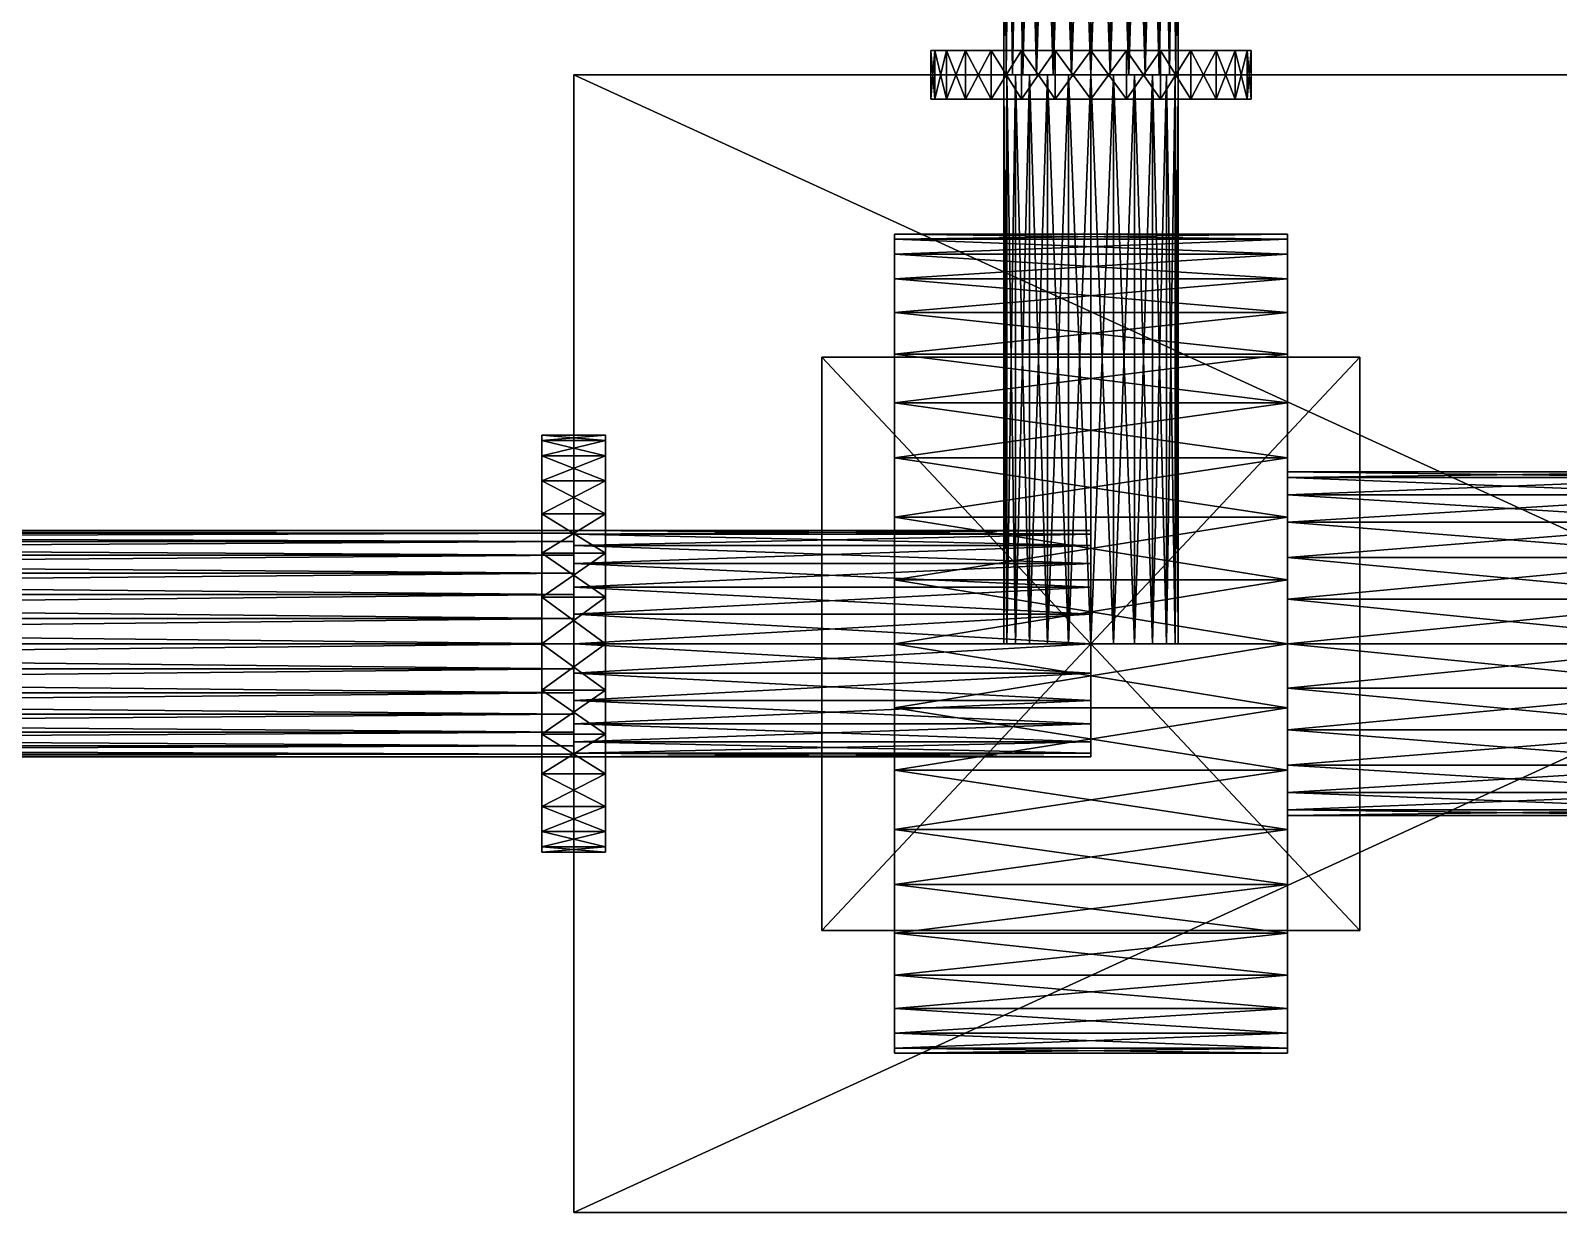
# Model space of a CAD drawing. Header units: millimetres. Extents: x 3500 to 25050, y 1500 to 19500.
# Drawn here: x 14275 to 15752, y 11450 to 12593 of the extents above; entities that cross this region are included whole.
import ezdxf

# ---------------------------------------------------------------- set-up
doc = ezdxf.new("R2010")
doc.units = ezdxf.units.MM
for name, color, linetype, true_color in [('3D-EQUIP-BASE', 7, 'Continuous', 0x6b7a8c), ('3D-EQUIP-PUMP', 7, 'Continuous', 0x2f7fd1), ('3D-PIPE-P-1001', 7, 'Continuous', 0x1fb5a9), ('3D-PIPE-P-1011', 7, 'Continuous', 0xf26b21)]:
    doc.layers.add(name, color=color, linetype=linetype, true_color=true_color)

msp = doc.modelspace()

# ---------------------------------------------------------------- meshes
at = {"layer": '3D-EQUIP-BASE'}
mesh = msp.add_polyface(dxfattribs=at)
corners = [(14800, 11450), (14800, 11450, 160), (14800, 12550), (14800, 12550, 160), (17200, 11450, 160), (17200, 11450), (17200, 12550, 160), (17200, 12550)]
mesh.append_faces([[corners[k] for k in face] for face in [(0, 1, 2), (1, 3, 2), (4, 5, 6), (5, 7, 6), (0, 5, 1), (5, 4, 1), (3, 6, 2), (6, 7, 2), (5, 0, 7), (0, 2, 7), (1, 4, 3), (4, 6, 3)]])
at = {"layer": '3D-EQUIP-PUMP'}
mesh = msp.add_polyface(dxfattribs=at)
corners = [(15110, 12396, 600), (15490, 12396, 600), (15110, 12391.1, 538.1), (15490, 12391.1, 538.1), (15110, 12376.6, 477.6), (15490, 12376.6, 477.6), (15110, 12352.8, 420.2), (15490, 12352.8, 420.2), (15110, 12320.4, 367.2), (15490, 12320.4, 367.2), (15110, 12280, 320), (15490, 12280, 320), (15110, 12232.8, 279.6), (15490, 12232.8, 279.6), (15110, 12179.8, 247.2), (15490, 12179.8, 247.2), (15110, 12122.4, 223.4), (15490, 12122.4, 223.4), (15110, 12061.9, 208.9), (15110, 12061.9, 991.1), (15490, 12061.9, 991.1), (15110, 12122.4, 976.6), (15490, 12122.4, 976.6), (15110, 12179.8, 952.8), (15490, 12179.8, 952.8), (15110, 12232.8, 920.4), (15490, 12232.8, 920.4), (15110, 12280, 880), (15490, 12280, 880), (15110, 12320.4, 832.8), (15490, 12320.4, 832.8), (15110, 12352.8, 779.8), (15490, 12352.8, 779.8), (15110, 12376.6, 722.4), (15490, 12376.6, 722.4), (15110, 12391.1, 661.9), (15490, 12391.1, 661.9), (15040, 12277.2, 600), (15560, 12277.2, 600), (15040, 12277.2, 160), (15040, 11722.8, 160), (15560, 12277.2, 160), (15300, 12054.8, 505.1), (14800, 12054.8, 505.1), (15300, 12077.5, 522.5), (14800, 12077.5, 522.5), (15300, 12094.9, 545.2), (14800, 12094.9, 545.2), (15300, 12105.8, 571.6), (14800, 12105.8, 571.6), (15300, 12109.5, 600), (15215.8, 12000, 600), (15215.8, 12550, 600), (15218.7, 12000, 578.2), (15218.7, 12550, 578.2), (15227.1, 12000, 557.9), (15227.1, 12550, 557.9), (15240.5, 12000, 540.5), (15240.5, 12550, 540.5), (15257.9, 12000, 527.1), (15257.9, 12550, 672.9), (15240.5, 12550, 659.5), (15240.5, 12000, 659.5), (15227.1, 12000, 642.1), (15227.1, 12550, 642.1), (15218.7, 12000, 621.8), (15218.7, 12550, 621.8)]
mesh.append_faces([[corners[k] for k in face] for face in [(0, 1, 2), (2, 3, 4), (4, 5, 6), (6, 7, 8), (8, 9, 10), (10, 11, 12), (12, 13, 14), (14, 15, 16), (16, 17, 18), (19, 20, 21), (21, 22, 23), (23, 24, 25), (25, 26, 27), (27, 28, 29), (29, 30, 31), (31, 32, 33), (33, 34, 35), (35, 36, 0), (37, 38, 39), (40, 39, 41), (42, 43, 44), (44, 45, 46), (46, 47, 48), (48, 49, 50), (51, 52, 53), (52, 54, 53), (53, 54, 55), (54, 56, 55), (55, 56, 57), (56, 58, 57), (57, 58, 59), (60, 61, 62), (62, 61, 63), (61, 64, 63), (63, 64, 65), (64, 66, 65), (65, 66, 51), (66, 52, 51)]])
mesh = msp.add_polyface(dxfattribs=at)
corners = [(15490, 12391.1, 661.9), (15490, 12376.6, 722.4), (15490, 12396, 600), (15490, 12391.1, 538.1), (15490, 12376.6, 477.6), (15490, 12352.8, 420.2), (15490, 12320.4, 367.2), (15490, 12280, 320), (15490, 12232.8, 279.6), (15490, 12179.8, 247.2), (15490, 12122.4, 223.4), (15490, 12061.9, 208.9), (15490, 12000, 204), (15490, 11938.1, 208.9), (15490, 11877.6, 223.4), (15490, 11820.2, 247.2), (15490, 11767.2, 279.6), (15490, 12352.8, 779.8), (15490, 11647.2, 779.8), (15490, 12320.4, 832.8), (15490, 11767.2, 920.4), (15490, 12280, 880), (15490, 11820.2, 952.8), (15490, 11877.6, 976.6), (15490, 11938.1, 991.1), (15490, 12000, 996), (15490, 12061.9, 991.1), (15490, 12122.4, 976.6), (15490, 12179.8, 952.8), (15490, 12232.8, 920.4), (15490, 12166.3, 600), (15490, 12160.7, 557), (15490, 12160.7, 643), (15490, 12144, 683.2), (15490, 12144, 516.8), (15490, 12117.6, 717.6), (15490, 12083.2, 744), (15490, 12043, 760.7), (15490, 12000, 766.3), (15490, 11957, 760.7), (15490, 11916.8, 744), (15560, 12277.2, 600), (15560, 12277.2, 160), (15040, 12277.2, 160), (15560, 11722.8, 600), (15040, 12277.2, 600), (15381.3, 12550, 578.2), (15384.2, 12550, 600), (15384.2, 12000, 600), (15381.3, 12000, 621.8)]
mesh.append_faces([[corners[k] for k in face] for face in [(0, 1, 2), (2, 1, 3), (3, 1, 4), (4, 1, 5), (5, 1, 6), (6, 1, 7), (7, 1, 8), (8, 1, 9), (9, 1, 10), (10, 1, 11), (11, 1, 12), (12, 1, 13), (13, 1, 14), (14, 1, 15), (15, 1, 16), (1, 17, 18), (17, 19, 20), (19, 21, 20), (22, 21, 23), (23, 21, 24), (24, 21, 25), (25, 21, 26), (26, 21, 27), (27, 21, 28), (29, 28, 21), (30, 31, 32), (32, 31, 33), (31, 34, 33), (33, 34, 35), (35, 34, 36), (36, 34, 37), (37, 34, 38), (38, 34, 39), (39, 34, 40), (41, 42, 43), (44, 41, 45), (46, 47, 48), (48, 47, 49)]])
mesh = msp.add_polyface(dxfattribs=at)
corners = [(15490, 12376.6, 477.6), (15490, 12352.8, 420.2), (15110, 12352.8, 420.2), (15490, 12320.4, 367.2), (15110, 12320.4, 367.2), (15490, 12280, 320), (15110, 12280, 320), (15490, 12232.8, 279.6), (15110, 12232.8, 279.6), (15490, 12179.8, 247.2), (15110, 12179.8, 247.2), (15490, 12122.4, 223.4), (15110, 12122.4, 223.4), (15490, 12061.9, 208.9), (15110, 12061.9, 208.9), (15490, 12061.9, 991.1), (15490, 12122.4, 976.6), (15110, 12122.4, 976.6), (15490, 12179.8, 952.8), (15110, 12179.8, 952.8), (15490, 12232.8, 920.4), (15110, 12232.8, 920.4), (15490, 12280, 880), (15110, 12280, 880), (15490, 12320.4, 832.8), (15110, 12320.4, 832.8), (15490, 12352.8, 779.8), (15110, 12352.8, 779.8), (15300, 12105.8, 628.4), (15300, 12094.9, 654.8), (15300, 12109.5, 600), (15300, 12077.5, 677.5), (15300, 12054.8, 694.9), (15300, 12028.4, 705.8), (15300, 12000, 709.5), (15240.5, 12550, 540.5), (15257.9, 12550, 527.1), (15257.9, 12000, 527.1), (15278.2, 12000, 518.7), (15278.2, 12550, 518.7), (15300, 12000, 515.8), (15300, 12550, 515.8), (15321.8, 12000, 518.7), (15321.8, 12550, 518.7), (15342.1, 12000, 527.1), (15342.1, 12550, 527.1), (15359.5, 12000, 540.5), (15359.5, 12550, 540.5), (15372.9, 12000, 557.9), (15372.9, 12550, 557.9), (15381.3, 12000, 578.2), (15381.3, 12550, 578.2), (15384.2, 12000, 600), (15381.3, 12000, 621.8), (15381.3, 12550, 621.8), (15372.9, 12000, 642.1), (15372.9, 12550, 642.1), (15359.5, 12000, 659.5), (15359.5, 12550, 659.5), (15342.1, 12000, 672.9), (15342.1, 12550, 672.9), (15321.8, 12000, 681.3), (15321.8, 12550, 681.3), (15300, 12000, 684.2), (15300, 12550, 684.2), (15278.2, 12000, 681.3), (15278.2, 12550, 681.3), (15257.9, 12000, 672.9), (15257.9, 12550, 672.9), (15240.5, 12000, 659.5)]
mesh.append_faces([[corners[k] for k in face] for face in [(0, 1, 2), (1, 3, 4), (3, 5, 6), (5, 7, 8), (7, 9, 10), (9, 11, 12), (11, 13, 14), (15, 16, 17), (16, 18, 19), (18, 20, 21), (20, 22, 23), (22, 24, 25), (24, 26, 27), (28, 29, 30), (29, 31, 30), (31, 32, 30), (32, 33, 30), (33, 34, 30), (35, 36, 37), (37, 36, 38), (36, 39, 38), (38, 39, 40), (39, 41, 40), (40, 41, 42), (41, 43, 42), (42, 43, 44), (44, 45, 46), (46, 47, 48), (48, 49, 50), (50, 51, 52), (53, 54, 55), (55, 56, 57), (57, 58, 59), (59, 60, 61), (61, 62, 63), (63, 64, 65), (65, 66, 67), (67, 68, 69)]])
mesh = msp.add_polyface(dxfattribs=at)
corners = [(15490, 12396, 600), (15490, 12391.1, 538.1), (15110, 12391.1, 538.1), (15490, 12376.6, 477.6), (15110, 12376.6, 477.6), (15490, 12352.8, 779.8), (15490, 12376.6, 722.4), (15110, 12376.6, 722.4), (15490, 12391.1, 661.9), (15110, 12391.1, 661.9), (15110, 12396, 600), (15321.8, 12550, 518.7), (15342.1, 12550, 527.1), (15342.1, 12000, 527.1), (15359.5, 12550, 540.5), (15359.5, 12000, 540.5), (15372.9, 12550, 557.9), (15372.9, 12000, 557.9), (15381.3, 12550, 578.2), (15381.3, 12000, 578.2), (15384.2, 12550, 600), (15381.3, 12550, 621.8), (15381.3, 12000, 621.8), (15372.9, 12550, 642.1), (15372.9, 12000, 642.1), (15359.5, 12550, 659.5), (15359.5, 12000, 659.5), (15342.1, 12550, 672.9), (15342.1, 12000, 672.9), (15321.8, 12550, 681.3), (15321.8, 12000, 681.3), (15300, 12550, 684.2), (15300, 12000, 684.2), (15278.2, 12550, 681.3), (15278.2, 12000, 681.3), (15257.9, 12550, 672.9), (15257.9, 12000, 672.9), (15240.5, 12550, 659.5), (15227.1, 12550, 642.1), (15218.7, 12550, 621.8), (15215.8, 12550, 600), (15218.7, 12550, 578.2), (15227.1, 12550, 557.9), (15240.5, 12550, 540.5), (15257.9, 12550, 527.1), (15278.2, 12550, 518.7), (15300, 12550, 515.8)]
mesh.append_faces([[corners[k] for k in face] for face in [(0, 1, 2), (1, 3, 4), (5, 6, 7), (6, 8, 9), (8, 0, 10), (11, 12, 13), (12, 14, 15), (14, 16, 17), (16, 18, 19), (20, 21, 22), (21, 23, 24), (23, 25, 26), (25, 27, 28), (27, 29, 30), (29, 31, 32), (31, 33, 34), (33, 35, 36), (20, 18, 21), (21, 18, 23), (23, 18, 25), (25, 18, 27), (27, 18, 29), (29, 18, 31), (31, 18, 33), (33, 18, 35), (35, 18, 37), (37, 18, 38), (38, 18, 39), (39, 18, 40), (40, 18, 41), (41, 18, 42), (18, 16, 42), (42, 16, 43), (16, 14, 43), (43, 14, 44), (44, 14, 45), (14, 12, 45), (45, 12, 46), (11, 46, 12)]])
mesh = msp.add_polyface(dxfattribs=at)
corners = [(15110, 12391.1, 538.1), (15110, 12376.6, 477.6), (15110, 12396, 600), (15110, 12391.1, 661.9), (15110, 12376.6, 722.4), (15110, 12352.8, 420.2), (15110, 12320.4, 367.2), (15110, 12280, 320), (15110, 12232.8, 279.6), (15110, 12179.8, 247.2), (15110, 12122.4, 223.4), (15110, 12061.9, 208.9), (15110, 12000, 204), (15110, 11938.1, 208.9), (15110, 11877.6, 223.4), (15110, 11623.4, 722.4), (15110, 12352.8, 779.8), (15110, 11647.2, 779.8), (15110, 12320.4, 832.8), (15110, 12280, 880), (15110, 12232.8, 920.4), (15110, 11720, 880), (15110, 12179.8, 952.8), (15040, 11722.8, 600), (15040, 12277.2, 600), (15040, 12277.2, 160), (15300, 12109.5, 600), (14800, 12109.5, 600), (15300, 12105.8, 628.4), (14800, 12105.8, 628.4), (15300, 12094.9, 654.8), (14800, 12094.9, 654.8), (15300, 12077.5, 677.5), (14800, 12077.5, 677.5), (15300, 12054.8, 694.9), (14800, 12054.8, 694.9), (15300, 12028.4, 705.8), (14800, 12028.4, 494.2), (14800, 12054.8, 505.1), (15300, 12054.8, 505.1), (14800, 12077.5, 522.5), (15300, 12077.5, 522.5), (14800, 12094.9, 545.2), (15300, 12094.9, 545.2), (14800, 12105.8, 571.6), (15300, 12105.8, 571.6), (14800, 12000, 490.5)]
mesh.append_faces([[corners[k] for k in face] for face in [(0, 1, 2), (2, 1, 3), (3, 1, 4), (1, 5, 4), (5, 6, 4), (6, 7, 4), (7, 8, 4), (8, 9, 4), (9, 10, 4), (10, 11, 4), (11, 12, 4), (12, 13, 4), (13, 14, 4), (4, 15, 16), (16, 17, 18), (18, 17, 19), (19, 17, 20), (20, 21, 22), (23, 24, 25), (26, 27, 28), (27, 29, 28), (28, 29, 30), (29, 31, 30), (30, 31, 32), (31, 33, 32), (32, 33, 34), (33, 35, 34), (34, 35, 36), (37, 38, 39), (38, 40, 41), (40, 42, 43), (42, 44, 45), (44, 27, 26), (44, 42, 27), (42, 40, 27), (40, 38, 27), (38, 37, 27), (37, 46, 27)]])
mesh = msp.add_polyface(dxfattribs=at)
corners = [(15110, 11877.6, 223.4), (15110, 11820.2, 247.2), (15110, 12376.6, 722.4), (15110, 11767.2, 279.6), (15110, 11720, 320), (15110, 11679.6, 367.2), (15110, 11647.2, 420.2), (15040, 11722.8, 160), (15040, 11722.8, 600), (15040, 12277.2, 160), (14800, 12054.8, 694.9), (14800, 12028.4, 705.8), (15300, 12028.4, 705.8), (14800, 12000, 709.5), (15300, 12000, 709.5), (14800, 11971.6, 705.8), (15300, 11971.6, 705.8), (14800, 11945.2, 694.9), (15300, 11945.2, 694.9), (14800, 11922.5, 677.5), (15300, 11922.5, 677.5), (14800, 11905.1, 654.8), (15300, 11905.1, 654.8), (14800, 11894.2, 628.4), (15300, 11894.2, 628.4), (14800, 11890.5, 600), (15300, 11890.5, 600), (14800, 11894.2, 571.6), (15300, 11894.2, 571.6), (14800, 11905.1, 545.2), (15300, 11905.1, 545.2), (14800, 11922.5, 522.5), (15300, 11922.5, 522.5), (14800, 11945.2, 505.1), (15300, 11945.2, 505.1), (14800, 11971.6, 494.2), (15300, 11971.6, 494.2), (14800, 12000, 490.5), (15300, 12000, 490.5), (14800, 12028.4, 494.2), (15300, 12028.4, 494.2), (14800, 12109.5, 600), (14800, 12105.8, 628.4), (14800, 12094.9, 654.8), (14800, 12077.5, 677.5)]
mesh.append_faces([[corners[k] for k in face] for face in [(0, 1, 2), (1, 3, 2), (3, 4, 2), (4, 5, 2), (5, 6, 2), (7, 8, 9), (10, 11, 12), (11, 13, 14), (13, 15, 16), (15, 17, 18), (17, 19, 20), (19, 21, 22), (21, 23, 24), (23, 25, 26), (25, 27, 28), (27, 29, 30), (29, 31, 32), (31, 33, 34), (33, 35, 36), (35, 37, 38), (37, 39, 40), (37, 35, 41), (35, 33, 41), (33, 31, 41), (31, 29, 41), (29, 27, 41), (27, 25, 41), (41, 25, 42), (42, 25, 43), (25, 23, 43), (23, 21, 43), (43, 21, 44), (21, 19, 44), (44, 19, 10), (10, 19, 11), (19, 17, 11), (17, 15, 11), (13, 11, 15)]])
mesh = msp.add_polyface(dxfattribs=at)
corners = [(15110, 12061.9, 208.9), (15490, 12061.9, 208.9), (15110, 12000, 204), (15490, 12000, 204), (15110, 11938.1, 208.9), (15490, 11938.1, 208.9), (15110, 11877.6, 223.4), (15110, 11647.2, 420.2), (15110, 11623.4, 477.6), (15110, 12376.6, 722.4), (15110, 11608.9, 538.1), (15110, 11604, 600), (15110, 11608.9, 661.9), (15110, 11623.4, 722.4), (15110, 11647.2, 779.8), (15110, 12352.8, 779.8), (15110, 11679.6, 832.8), (15110, 12232.8, 920.4), (15110, 11720, 880), (15110, 12179.8, 952.8), (15110, 12122.4, 976.6), (15110, 12061.9, 991.1), (15110, 12000, 996), (15110, 11938.1, 991.1), (15110, 11877.6, 976.6), (15110, 11820.2, 952.8), (15110, 11767.2, 920.4), (15040, 11722.8, 160), (15560, 11722.8, 160), (15040, 11722.8, 600), (15560, 11722.8, 600), (15040, 12277.2, 600), (15300, 12028.4, 705.8), (14800, 12028.4, 705.8), (15300, 12000, 709.5), (14800, 12000, 709.5), (15300, 11971.6, 705.8), (14800, 11971.6, 705.8), (15300, 11945.2, 694.9), (14800, 11945.2, 694.9), (15300, 11922.5, 677.5), (14800, 11922.5, 677.5), (15300, 11905.1, 654.8), (14800, 11905.1, 654.8), (15300, 11894.2, 628.4), (14800, 11894.2, 628.4), (15300, 11890.5, 600), (14800, 11890.5, 600), (15300, 11894.2, 571.6), (14800, 11894.2, 571.6), (15300, 11905.1, 545.2), (14800, 11905.1, 545.2), (15300, 11922.5, 522.5), (14800, 11922.5, 522.5), (15300, 11945.2, 505.1), (14800, 11945.2, 505.1), (15300, 11971.6, 494.2), (14800, 11971.6, 494.2), (15300, 12000, 490.5), (14800, 12000, 490.5), (15300, 12028.4, 494.2), (14800, 12028.4, 494.2), (15300, 12054.8, 505.1), (15215.8, 12000, 600), (15218.7, 12000, 578.2), (15218.7, 12000, 621.8), (15227.1, 12000, 642.1), (15240.5, 12000, 659.5)]
mesh.append_faces([[corners[k] for k in face] for face in [(0, 1, 2), (2, 3, 4), (4, 5, 6), (7, 8, 9), (8, 10, 9), (10, 11, 9), (11, 12, 9), (12, 13, 9), (13, 14, 15), (14, 16, 17), (16, 18, 17), (19, 18, 20), (20, 18, 21), (21, 18, 22), (22, 18, 23), (23, 18, 24), (24, 18, 25), (26, 25, 18), (27, 28, 29), (29, 30, 31), (32, 33, 34), (34, 35, 36), (36, 37, 38), (38, 39, 40), (40, 41, 42), (42, 43, 44), (44, 45, 46), (46, 47, 48), (48, 49, 50), (50, 51, 52), (52, 53, 54), (54, 55, 56), (56, 57, 58), (58, 59, 60), (60, 61, 62), (63, 64, 65), (65, 64, 66), (66, 64, 67)]])
mesh = msp.add_polyface(dxfattribs=at)
corners = [(15490, 11767.2, 279.6), (15490, 12376.6, 722.4), (15490, 11720, 320), (15490, 11679.6, 367.2), (15490, 11647.2, 420.2), (15490, 11623.4, 477.6), (15490, 11608.9, 538.1), (15490, 11604, 600), (15490, 11608.9, 661.9), (15490, 11623.4, 722.4), (15490, 11647.2, 779.8), (15490, 12352.8, 779.8), (15490, 11679.6, 832.8), (15490, 11720, 880), (15490, 11767.2, 920.4), (15490, 12280, 880), (15490, 11820.2, 952.8), (15490, 12000, 433.7), (15920, 12000, 433.7), (15490, 11957, 439.3), (15920, 11957, 439.3), (15490, 11916.8, 456), (15920, 11916.8, 456), (15490, 11882.4, 482.4), (15920, 11882.4, 482.4), (15490, 11856, 516.8), (15920, 11856, 516.8), (15490, 11839.3, 557), (15920, 11839.3, 557), (15490, 11833.7, 600), (15920, 11833.7, 600), (15490, 11839.3, 643), (15920, 11839.3, 643), (15490, 11856, 683.2), (15920, 11856, 683.2), (15490, 11882.4, 717.6), (15920, 11882.4, 717.6), (15490, 11916.8, 744), (15920, 11916.8, 744), (15490, 11957, 760.7), (15920, 11957, 760.7), (15490, 12000, 766.3), (15490, 12144, 516.8), (15490, 12117.6, 482.4), (15490, 12083.2, 456), (15560, 11722.8, 600), (15560, 11722.8, 160), (15560, 12277.2, 600), (15040, 11722.8, 600), (15040, 11722.8, 160), (15560, 12277.2, 160)]
mesh.append_faces([[corners[k] for k in face] for face in [(0, 1, 2), (2, 1, 3), (3, 1, 4), (4, 1, 5), (5, 1, 6), (6, 1, 7), (7, 1, 8), (8, 1, 9), (9, 1, 10), (10, 11, 12), (12, 11, 13), (13, 11, 14), (14, 15, 16), (17, 18, 19), (18, 20, 19), (19, 20, 21), (21, 22, 23), (23, 24, 25), (25, 26, 27), (27, 28, 29), (29, 30, 31), (31, 32, 33), (33, 34, 35), (35, 36, 37), (37, 38, 39), (39, 40, 41), (37, 42, 35), (35, 42, 33), (33, 42, 31), (31, 42, 29), (29, 42, 27), (27, 42, 25), (25, 42, 23), (23, 43, 21), (21, 44, 19), (45, 46, 47), (46, 45, 48), (46, 49, 50)]])
mesh = msp.add_polyface(dxfattribs=at)
corners = [(15490, 12166.3, 600), (15920, 12166.3, 600), (15490, 12160.7, 557), (15920, 12160.7, 557), (15490, 12144, 516.8), (15920, 12144, 516.8), (15490, 12117.6, 482.4), (15920, 12117.6, 482.4), (15490, 12083.2, 456), (15920, 12083.2, 456), (15490, 12043, 439.3), (15920, 12043, 439.3), (15490, 12000, 433.7), (15920, 12000, 433.7), (15490, 12000, 766.3), (15920, 12000, 766.3), (15490, 12043, 760.7), (15920, 12043, 760.7), (15490, 12083.2, 744), (15920, 12083.2, 744), (15490, 12117.6, 717.6), (15920, 12117.6, 717.6), (15490, 12144, 683.2), (15920, 12144, 683.2), (15490, 12160.7, 643), (15920, 12160.7, 643), (15490, 11882.4, 482.4), (15490, 11916.8, 456), (15490, 11957, 439.3), (15920, 11856, 516.8), (15920, 11882.4, 482.4), (15920, 11916.8, 456), (15560, 11722.8, 160), (15560, 12277.2, 160), (15560, 12277.2, 600)]
mesh.append_faces([[corners[k] for k in face] for face in [(0, 1, 2), (1, 3, 2), (2, 3, 4), (3, 5, 4), (4, 5, 6), (5, 7, 6), (6, 7, 8), (7, 9, 8), (8, 9, 10), (9, 11, 10), (10, 11, 12), (11, 13, 12), (14, 15, 16), (15, 17, 16), (16, 17, 18), (17, 19, 18), (18, 19, 20), (19, 21, 20), (20, 21, 22), (21, 23, 22), (22, 23, 24), (23, 25, 24), (24, 25, 0), (25, 1, 0), (4, 6, 26), (6, 8, 27), (28, 8, 12), (10, 12, 8), (17, 29, 19), (19, 29, 21), (21, 29, 23), (23, 29, 25), (25, 29, 1), (1, 29, 3), (3, 29, 5), (5, 29, 7), (7, 30, 9), (9, 31, 11), (32, 33, 34)]])
mesh = msp.add_polyface(dxfattribs=at)
corners = [(15920, 11957, 439.3), (15920, 11916.8, 456), (15490, 11916.8, 456), (15920, 11882.4, 482.4), (15490, 11882.4, 482.4), (15920, 11856, 516.8), (15490, 11856, 516.8), (15920, 11839.3, 557), (15490, 11839.3, 557), (15920, 11833.7, 600), (15490, 11833.7, 600), (15920, 11839.3, 643), (15490, 11839.3, 643), (15920, 11856, 683.2), (15490, 11856, 683.2), (15920, 11882.4, 717.6), (15490, 11882.4, 717.6), (15920, 11916.8, 744), (15490, 11916.8, 744), (15920, 11957, 760.7), (15490, 11957, 760.7), (15920, 12000, 766.3), (15490, 12000, 766.3), (15920, 12043, 760.7), (15920, 12117.6, 482.4), (15920, 12083.2, 456), (15920, 12043, 439.3), (15920, 12000, 433.7), (15920, 11698.7, 697.9), (15920, 11717.7, 743.8), (15920, 11687.1, 649.6), (15920, 11683.2, 600), (15920, 11687.1, 550.4), (15920, 11698.7, 502.1), (15920, 11717.7, 456.2), (15920, 11743.7, 786.2), (15920, 11776, 824), (15920, 11813.8, 856.3), (15920, 11856.2, 882.3), (15920, 11902.1, 901.3), (15920, 11950.4, 912.9), (15920, 12000, 916.8), (15920, 12049.6, 912.9), (15920, 12097.9, 901.3), (15920, 12143.8, 882.3)]
mesh.append_faces([[corners[k] for k in face] for face in [(0, 1, 2), (1, 3, 4), (3, 5, 6), (5, 7, 8), (7, 9, 10), (9, 11, 12), (11, 13, 14), (13, 15, 16), (15, 17, 18), (17, 19, 20), (19, 21, 22), (9, 7, 11), (11, 7, 13), (7, 5, 13), (13, 5, 15), (15, 5, 17), (17, 5, 19), (19, 5, 21), (21, 5, 23), (5, 3, 24), (3, 1, 25), (26, 1, 27), (0, 27, 1), (28, 29, 30), (30, 29, 31), (31, 29, 32), (32, 29, 33), (33, 29, 34), (29, 35, 34), (35, 36, 34), (36, 37, 34), (37, 38, 34), (38, 39, 34), (39, 40, 34), (40, 41, 34), (41, 42, 34), (42, 43, 34), (43, 44, 34)]])
mesh = msp.add_polyface(dxfattribs=at)
corners = [(15490, 12061.9, 208.9), (15490, 12000, 204), (15110, 12000, 204), (15490, 11938.1, 991.1), (15490, 12000, 996), (15110, 12000, 996), (15110, 12061.9, 991.1), (15490, 12061.9, 991.1), (15300, 12000, 709.5), (15300, 11971.6, 705.8), (15300, 12109.5, 600), (15300, 11945.2, 694.9), (15300, 11922.5, 677.5), (15300, 11905.1, 654.8), (15300, 11894.2, 628.4), (15300, 11890.5, 600), (15300, 12105.8, 571.6), (15300, 12094.9, 545.2), (15300, 11894.2, 571.6), (15300, 11905.1, 545.2), (15300, 12077.5, 522.5), (15300, 11922.5, 522.5), (15300, 12054.8, 505.1), (15300, 12028.4, 494.2), (15300, 11945.2, 505.1), (15300, 12000, 490.5), (15300, 11971.6, 494.2), (15240.5, 12000, 659.5), (15218.7, 12000, 578.2), (15257.9, 12000, 672.9), (15278.2, 12000, 681.3), (15300, 12000, 684.2), (15321.8, 12000, 681.3), (15342.1, 12000, 672.9), (15359.5, 12000, 659.5), (15372.9, 12000, 642.1), (15381.3, 12000, 621.8), (15384.2, 12000, 600), (15381.3, 12000, 578.2), (15372.9, 12000, 557.9), (15227.1, 12000, 557.9), (15359.5, 12000, 540.5), (15240.5, 12000, 540.5), (15342.1, 12000, 527.1), (15321.8, 12000, 518.7), (15257.9, 12000, 527.1), (15300, 12000, 515.8), (15278.2, 12000, 518.7)]
mesh.append_faces([[corners[k] for k in face] for face in [(0, 1, 2), (3, 4, 5), (5, 4, 6), (4, 7, 6), (8, 9, 10), (9, 11, 10), (11, 12, 10), (12, 13, 10), (13, 14, 10), (14, 15, 10), (10, 15, 16), (16, 15, 17), (18, 19, 17), (17, 19, 20), (19, 21, 20), (20, 21, 22), (22, 21, 23), (21, 24, 23), (23, 24, 25), (26, 25, 24), (27, 28, 29), (29, 28, 30), (30, 28, 31), (31, 28, 32), (32, 28, 33), (33, 28, 34), (34, 28, 35), (35, 28, 36), (36, 28, 37), (37, 28, 38), (38, 28, 39), (28, 40, 39), (39, 40, 41), (40, 42, 41), (41, 42, 43), (43, 42, 44), (42, 45, 44), (44, 45, 46), (47, 46, 45)]])
mesh = msp.add_polyface(dxfattribs=at)
corners = [(15490, 12000, 204), (15490, 11938.1, 208.9), (15110, 11938.1, 208.9), (15490, 11877.6, 223.4), (15110, 11877.6, 223.4), (15110, 11820.2, 247.2), (15490, 11820.2, 247.2), (15110, 11767.2, 279.6), (15490, 11767.2, 279.6), (15110, 11720, 320), (15490, 11720, 320), (15110, 11679.6, 367.2), (15490, 11679.6, 367.2), (15110, 11647.2, 420.2), (15490, 11647.2, 420.2), (15110, 11623.4, 477.6), (15490, 11623.4, 477.6), (15110, 11608.9, 538.1), (15490, 11608.9, 538.1), (15110, 11604, 600), (15490, 11604, 600), (15110, 11608.9, 661.9), (15490, 11608.9, 661.9), (15110, 11623.4, 722.4), (15490, 11623.4, 722.4), (15110, 11647.2, 779.8), (15490, 11647.2, 779.8), (15110, 11679.6, 832.8), (15490, 11679.6, 832.8), (15110, 11720, 880), (15490, 11720, 880), (15110, 11767.2, 920.4), (15490, 11767.2, 920.4), (15110, 11820.2, 952.8), (15490, 11820.2, 952.8), (15110, 11877.6, 976.6), (15490, 11877.6, 976.6), (15110, 11938.1, 991.1), (15490, 11938.1, 991.1), (15110, 12000, 996), (15300, 11890.5, 600), (15300, 11894.2, 571.6), (15300, 12094.9, 545.2)]
mesh.append_faces([[corners[k] for k in face] for face in [(0, 1, 2), (1, 3, 4), (4, 3, 5), (3, 6, 5), (5, 6, 7), (6, 8, 7), (7, 8, 9), (8, 10, 9), (9, 10, 11), (10, 12, 11), (11, 12, 13), (12, 14, 13), (13, 14, 15), (14, 16, 15), (15, 16, 17), (16, 18, 17), (17, 18, 19), (18, 20, 19), (19, 20, 21), (20, 22, 21), (21, 22, 23), (22, 24, 23), (23, 24, 25), (24, 26, 25), (25, 26, 27), (26, 28, 27), (27, 28, 29), (28, 30, 29), (29, 30, 31), (30, 32, 31), (31, 32, 33), (32, 34, 33), (33, 34, 35), (34, 36, 35), (35, 36, 37), (36, 38, 37), (37, 38, 39), (40, 41, 42)]])
at = {"layer": '3D-PIPE-P-1001'}
mesh = msp.add_polyface(dxfattribs=at)
corners = [(14830.7, 12201.6, 600), (14769.3, 12201.6, 600), (14830.7, 12196.5, 644.9), (14769.3, 12196.5, 644.9), (14830.7, 12181.6, 687.5), (14769.3, 12181.6, 687.5), (14830.7, 12157.6, 725.7), (14769.3, 12157.6, 725.7), (14830.7, 12125.7, 757.6), (14769.3, 12125.7, 757.6), (14830.7, 12087.5, 781.6), (14769.3, 12087.5, 781.6), (14830.7, 12044.9, 796.5), (14769.3, 12044.9, 796.5), (14830.7, 12000, 801.6), (14769.3, 12000, 801.6), (14830.7, 11955.1, 796.5), (14769.3, 11955.1, 796.5), (14830.7, 11912.5, 781.6), (14769.3, 11912.5, 781.6), (14830.7, 11874.3, 757.6), (14769.3, 11874.3, 757.6), (14830.7, 11842.4, 725.7), (14769.3, 11842.4, 725.7), (14830.7, 11818.4, 687.5), (14769.3, 11818.4, 687.5), (14830.7, 11803.5, 644.9), (14769.3, 11803.5, 644.9), (14830.7, 11798.4, 600), (14769.3, 11798.4, 600), (14830.7, 11803.5, 555.1), (14769.3, 11803.5, 555.1), (14830.7, 11818.4, 512.5), (14769.3, 11818.4, 512.5), (14830.7, 11842.4, 474.3), (14769.3, 11842.4, 474.3), (14830.7, 11874.3, 442.4), (14769.3, 11874.3, 442.4), (14830.7, 11912.5, 418.4), (14769.3, 11912.5, 418.4), (14830.7, 11955.1, 403.5), (14769.3, 11955.1, 403.5), (14830.7, 12000, 398.4), (14769.3, 12000, 398.4), (14830.7, 12044.9, 403.5), (14769.3, 12044.9, 403.5), (14830.7, 12087.5, 418.4), (14769.3, 12087.5, 418.4), (14830.7, 12125.7, 442.4), (14769.3, 12125.7, 442.4), (14830.7, 12157.6, 474.3), (14769.3, 12157.6, 474.3), (14830.7, 12181.6, 512.5), (14769.3, 12181.6, 512.5), (14830.7, 12196.5, 555.1), (14769.3, 12196.5, 555.1)]
mesh.append_faces([[corners[k] for k in face] for face in [(0, 1, 2), (1, 3, 2), (2, 3, 4), (3, 5, 4), (4, 5, 6), (5, 7, 6), (6, 7, 8), (7, 9, 8), (8, 9, 10), (9, 11, 10), (10, 11, 12), (11, 13, 12), (12, 13, 14), (13, 15, 14), (14, 15, 16), (15, 17, 16), (16, 17, 18), (17, 19, 18), (18, 19, 20), (19, 21, 20), (20, 21, 22), (21, 23, 22), (22, 23, 24), (23, 25, 24), (24, 25, 26), (25, 27, 26), (26, 27, 28), (27, 29, 28), (28, 29, 30), (29, 31, 30), (30, 31, 32), (31, 33, 32), (32, 33, 34), (33, 35, 34), (34, 35, 36), (35, 37, 36), (36, 37, 38), (37, 39, 38), (38, 39, 40), (39, 41, 40), (40, 41, 42), (41, 43, 42), (42, 43, 44), (43, 45, 44), (44, 45, 46), (45, 47, 46), (46, 47, 48), (47, 49, 48), (48, 49, 50), (49, 51, 50), (50, 51, 52), (51, 53, 52), (52, 53, 54), (53, 55, 54), (54, 55, 0), (55, 1, 0), (6, 8, 4), (4, 8, 2), (2, 8, 0), (0, 8, 54), (54, 8, 52), (52, 8, 50), (50, 8, 48), (48, 8, 46), (46, 8, 44), (44, 8, 42), (42, 8, 40), (40, 8, 38), (38, 8, 36), (36, 8, 34), (34, 8, 32), (32, 8, 30), (30, 8, 28), (28, 8, 26), (26, 8, 24), (24, 8, 22), (8, 10, 22), (10, 12, 22), (12, 14, 22), (14, 16, 22), (16, 18, 22), (20, 22, 18), (51, 49, 53), (53, 49, 55), (55, 49, 1), (1, 49, 3), (3, 49, 5), (5, 49, 7), (7, 49, 9), (9, 49, 11), (11, 49, 13), (13, 49, 15), (15, 49, 17), (17, 49, 19), (19, 49, 21), (21, 49, 23), (23, 49, 25), (25, 49, 27), (27, 49, 29), (29, 49, 31), (31, 49, 33), (33, 49, 35), (49, 47, 35), (47, 45, 35), (45, 43, 35), (43, 41, 35), (41, 39, 35), (37, 35, 39)]])
mesh = msp.add_polyface(dxfattribs=at)
corners = [(12500, 12109.5, 600), (14800, 12109.5, 600), (12500, 12106.8, 575.6), (14800, 12106.8, 575.6), (12500, 12098.7, 552.5), (14800, 12098.7, 552.5), (12500, 12085.6, 531.7), (14800, 12085.6, 531.7), (12500, 12068.3, 514.4), (14800, 12068.3, 514.4), (12500, 12047.5, 501.3), (14800, 12047.5, 501.3), (12500, 12024.4, 493.2), (14800, 12024.4, 493.2), (12500, 12000, 490.5), (14800, 12000, 490.5), (12500, 11975.6, 493.2), (14800, 11975.6, 493.2), (12500, 11952.5, 501.3), (14800, 11952.5, 501.3), (12500, 11931.7, 514.4), (14800, 11931.7, 514.4), (12500, 11914.4, 531.7), (14800, 11914.4, 531.7), (12500, 11901.3, 552.5), (14800, 11901.3, 552.5), (12500, 11893.2, 575.6), (14800, 11893.2, 575.6), (12500, 11890.5, 600), (14800, 11890.5, 600), (12500, 11893.2, 624.4), (14800, 11893.2, 624.4), (12500, 11901.3, 647.5), (14800, 11901.3, 647.5), (12500, 11914.4, 668.3), (14800, 11914.4, 668.3), (12500, 11931.7, 685.6), (14800, 11931.7, 685.6), (12500, 11952.5, 698.7), (14800, 11952.5, 698.7), (12500, 11975.6, 706.8), (14800, 11975.6, 706.8), (12500, 12000, 709.5), (14800, 12000, 709.5), (12500, 12024.4, 706.8), (14800, 12024.4, 706.8), (12500, 12047.5, 698.7), (14800, 12047.5, 698.7), (12500, 12068.3, 685.6), (14800, 12068.3, 685.6), (12500, 12085.6, 668.3), (14800, 12085.6, 668.3), (12500, 12098.7, 647.5), (14800, 12098.7, 647.5), (12500, 12106.8, 624.4), (14800, 12106.8, 624.4)]
mesh.append_faces([[corners[k] for k in face] for face in [(0, 1, 2), (1, 3, 2), (2, 3, 4), (3, 5, 4), (4, 5, 6), (5, 7, 6), (6, 7, 8), (7, 9, 8), (8, 9, 10), (9, 11, 10), (10, 11, 12), (11, 13, 12), (12, 13, 14), (13, 15, 14), (14, 15, 16), (15, 17, 16), (16, 17, 18), (17, 19, 18), (18, 19, 20), (19, 21, 20), (20, 21, 22), (21, 23, 22), (22, 23, 24), (23, 25, 24), (24, 25, 26), (25, 27, 26), (26, 27, 28), (27, 29, 28), (28, 29, 30), (29, 31, 30), (30, 31, 32), (31, 33, 32), (32, 33, 34), (33, 35, 34), (34, 35, 36), (35, 37, 36), (36, 37, 38), (37, 39, 38), (38, 39, 40), (39, 41, 40), (40, 41, 42), (41, 43, 42), (42, 43, 44), (43, 45, 44), (44, 45, 46), (45, 47, 46), (46, 47, 48), (47, 49, 48), (48, 49, 50), (49, 51, 50), (50, 51, 52), (51, 53, 52), (52, 53, 54), (53, 55, 54), (54, 55, 0), (55, 1, 0), (2, 4, 0), (4, 6, 0), (0, 6, 54), (54, 6, 52), (52, 6, 50), (50, 6, 48), (48, 6, 46), (46, 6, 44), (44, 6, 42), (42, 6, 40), (40, 6, 38), (38, 6, 36), (36, 6, 34), (34, 6, 32), (32, 6, 30), (30, 6, 28), (28, 6, 26), (26, 6, 24), (6, 8, 24), (8, 10, 24), (10, 12, 24), (12, 14, 24), (14, 16, 24), (16, 18, 24), (18, 20, 24), (22, 24, 20), (55, 53, 1), (53, 51, 1), (1, 51, 3), (3, 51, 5), (5, 51, 7), (7, 51, 9), (9, 51, 11), (11, 51, 13), (13, 51, 15), (15, 51, 17), (17, 51, 19), (19, 51, 21), (21, 51, 23), (23, 51, 25), (25, 51, 27), (27, 51, 29), (29, 51, 31), (31, 51, 33), (51, 49, 33), (49, 47, 33), (47, 45, 33), (45, 43, 33), (43, 41, 33), (41, 39, 33), (39, 37, 33), (35, 33, 37)]])
at = {"layer": '3D-PIPE-P-1011'}
mesh = msp.add_polyface(dxfattribs=at)
corners = [(15215.8, 12550, 600), (15215.8, 13075, 600), (15218, 12550, 581.3), (15218, 13075, 581.3), (15224.2, 12550, 563.5), (15224.2, 13075, 563.5), (15234.2, 12550, 547.5), (15234.2, 13075, 547.5), (15247.5, 12550, 534.2), (15247.5, 13075, 534.2), (15263.5, 12550, 524.2), (15263.5, 13075, 524.2), (15281.3, 12550, 518), (15281.3, 13075, 518), (15300, 12550, 515.8), (15300, 13075, 515.8), (15318.7, 12550, 518), (15318.7, 13075, 518), (15336.5, 12550, 524.2), (15336.5, 13075, 524.2), (15352.5, 12550, 534.2), (15352.5, 13075, 534.2), (15365.8, 12550, 547.5), (15365.8, 13075, 547.5), (15375.8, 12550, 563.5), (15375.8, 13075, 563.5), (15382, 12550, 581.3), (15382, 13075, 581.3), (15384.2, 12550, 600), (15384.2, 13075, 600), (15382, 12550, 618.7), (15382, 13075, 618.7), (15375.8, 12550, 636.5), (15375.8, 13075, 636.5), (15365.8, 12550, 652.5), (15365.8, 13075, 652.5), (15352.5, 12550, 665.8), (15352.5, 13075, 665.8), (15336.5, 12550, 675.8), (15336.5, 13075, 675.8), (15318.7, 12550, 682), (15318.7, 13075, 682), (15300, 12550, 684.2), (15300, 13075, 684.2), (15281.3, 12550, 682), (15281.3, 13075, 682), (15263.5, 12550, 675.8), (15263.5, 13075, 675.8), (15247.5, 12550, 665.8), (15247.5, 13075, 665.8), (15234.2, 12550, 652.5), (15234.2, 13075, 652.5), (15224.2, 12550, 636.5), (15224.2, 13075, 636.5), (15218, 12550, 618.7), (15218, 13075, 618.7)]
mesh.append_faces([[corners[k] for k in face] for face in [(0, 1, 2), (1, 3, 2), (2, 3, 4), (3, 5, 4), (4, 5, 6), (5, 7, 6), (6, 7, 8), (7, 9, 8), (8, 9, 10), (9, 11, 10), (10, 11, 12), (11, 13, 12), (12, 13, 14), (13, 15, 14), (14, 15, 16), (15, 17, 16), (16, 17, 18), (17, 19, 18), (18, 19, 20), (19, 21, 20), (20, 21, 22), (21, 23, 22), (22, 23, 24), (23, 25, 24), (24, 25, 26), (25, 27, 26), (26, 27, 28), (27, 29, 28), (28, 29, 30), (29, 31, 30), (30, 31, 32), (31, 33, 32), (32, 33, 34), (33, 35, 34), (34, 35, 36), (35, 37, 36), (36, 37, 38), (37, 39, 38), (38, 39, 40), (39, 41, 40), (40, 41, 42), (41, 43, 42), (42, 43, 44), (43, 45, 44), (44, 45, 46), (45, 47, 46), (46, 47, 48), (47, 49, 48), (48, 49, 50), (49, 51, 50), (50, 51, 52), (51, 53, 52), (52, 53, 54), (53, 55, 54), (54, 55, 0), (55, 1, 0), (0, 2, 54), (54, 2, 52), (2, 4, 52), (52, 4, 50), (4, 6, 50), (50, 6, 48), (48, 6, 46), (46, 6, 44), (44, 6, 42), (42, 6, 40), (40, 6, 38), (6, 8, 38), (38, 8, 36), (36, 8, 34), (34, 8, 32), (32, 8, 30), (30, 8, 28), (8, 10, 28), (10, 12, 28), (12, 14, 28), (14, 16, 28), (16, 18, 28), (18, 20, 28), (20, 22, 28), (22, 24, 28), (26, 28, 24), (29, 27, 31), (31, 27, 33), (27, 25, 33), (33, 25, 35), (25, 23, 35), (35, 23, 37), (37, 23, 39), (39, 23, 41), (41, 23, 43), (43, 23, 45), (45, 23, 47), (23, 21, 47), (47, 21, 49), (49, 21, 51), (51, 21, 53), (53, 21, 55), (55, 21, 1), (21, 19, 1), (19, 17, 1), (17, 15, 1), (15, 13, 1), (13, 11, 1), (11, 9, 1), (9, 7, 1), (7, 5, 1), (3, 1, 5)]])
mesh = msp.add_polyface(dxfattribs=at)
corners = [(15145.2, 12526.4, 600), (15145.2, 12573.6, 600), (15149, 12526.4, 565.5), (15149, 12573.6, 565.5), (15160.5, 12526.4, 532.8), (15160.5, 12573.6, 532.8), (15178.9, 12526.4, 503.5), (15178.9, 12573.6, 503.5), (15203.5, 12526.4, 478.9), (15203.5, 12573.6, 478.9), (15232.8, 12526.4, 460.5), (15232.8, 12573.6, 460.5), (15265.5, 12526.4, 449), (15265.5, 12573.6, 449), (15300, 12526.4, 445.2), (15300, 12573.6, 445.2), (15334.5, 12526.4, 449), (15334.5, 12573.6, 449), (15367.2, 12526.4, 460.5), (15367.2, 12573.6, 460.5), (15396.5, 12526.4, 478.9), (15396.5, 12573.6, 478.9), (15421.1, 12526.4, 503.5), (15421.1, 12573.6, 503.5), (15439.5, 12526.4, 532.8), (15439.5, 12573.6, 532.8), (15451, 12526.4, 565.5), (15451, 12573.6, 565.5), (15454.8, 12526.4, 600), (15454.8, 12573.6, 600), (15451, 12526.4, 634.5), (15451, 12573.6, 634.5), (15439.5, 12526.4, 667.2), (15439.5, 12573.6, 667.2), (15421.1, 12526.4, 696.5), (15421.1, 12573.6, 696.5), (15396.5, 12526.4, 721.1), (15396.5, 12573.6, 721.1), (15367.2, 12526.4, 739.5), (15367.2, 12573.6, 739.5), (15334.5, 12526.4, 751), (15334.5, 12573.6, 751), (15300, 12526.4, 754.8), (15300, 12573.6, 754.8), (15265.5, 12526.4, 751), (15265.5, 12573.6, 751), (15232.8, 12526.4, 739.5), (15232.8, 12573.6, 739.5), (15203.5, 12526.4, 721.1), (15203.5, 12573.6, 721.1), (15178.9, 12526.4, 696.5), (15178.9, 12573.6, 696.5), (15160.5, 12526.4, 667.2), (15160.5, 12573.6, 667.2), (15149, 12526.4, 634.5), (15149, 12573.6, 634.5)]
mesh.append_faces([[corners[k] for k in face] for face in [(0, 1, 2), (1, 3, 2), (2, 3, 4), (3, 5, 4), (4, 5, 6), (5, 7, 6), (6, 7, 8), (7, 9, 8), (8, 9, 10), (9, 11, 10), (10, 11, 12), (11, 13, 12), (12, 13, 14), (13, 15, 14), (14, 15, 16), (15, 17, 16), (16, 17, 18), (17, 19, 18), (18, 19, 20), (19, 21, 20), (20, 21, 22), (21, 23, 22), (22, 23, 24), (23, 25, 24), (24, 25, 26), (25, 27, 26), (26, 27, 28), (27, 29, 28), (28, 29, 30), (29, 31, 30), (30, 31, 32), (31, 33, 32), (32, 33, 34), (33, 35, 34), (34, 35, 36), (35, 37, 36), (36, 37, 38), (37, 39, 38), (38, 39, 40), (39, 41, 40), (40, 41, 42), (41, 43, 42), (42, 43, 44), (43, 45, 44), (44, 45, 46), (45, 47, 46), (46, 47, 48), (47, 49, 48), (48, 49, 50), (49, 51, 50), (50, 51, 52), (51, 53, 52), (52, 53, 54), (53, 55, 54), (54, 55, 0), (55, 1, 0), (2, 4, 0), (0, 4, 54), (54, 4, 52), (4, 6, 52), (6, 8, 52), (8, 10, 52), (10, 12, 52), (12, 14, 52), (14, 16, 52), (16, 18, 52), (18, 20, 52), (20, 22, 52), (22, 24, 52), (24, 26, 52), (26, 28, 52), (28, 30, 52), (30, 32, 52), (52, 32, 50), (32, 34, 50), (50, 34, 48), (48, 34, 46), (34, 36, 46), (36, 38, 46), (46, 38, 44), (44, 38, 42), (40, 42, 38), (55, 53, 1), (1, 53, 3), (3, 53, 5), (5, 53, 7), (7, 53, 9), (9, 53, 11), (11, 53, 13), (13, 53, 15), (15, 53, 17), (17, 53, 19), (19, 53, 21), (21, 53, 23), (23, 53, 25), (25, 53, 27), (27, 53, 29), (29, 53, 31), (31, 53, 33), (33, 53, 35), (53, 51, 35), (35, 51, 37), (37, 51, 39), (51, 49, 39), (49, 47, 39), (39, 47, 41), (41, 47, 43), (45, 43, 47)]])

doc.saveas('drawing.dxf')
